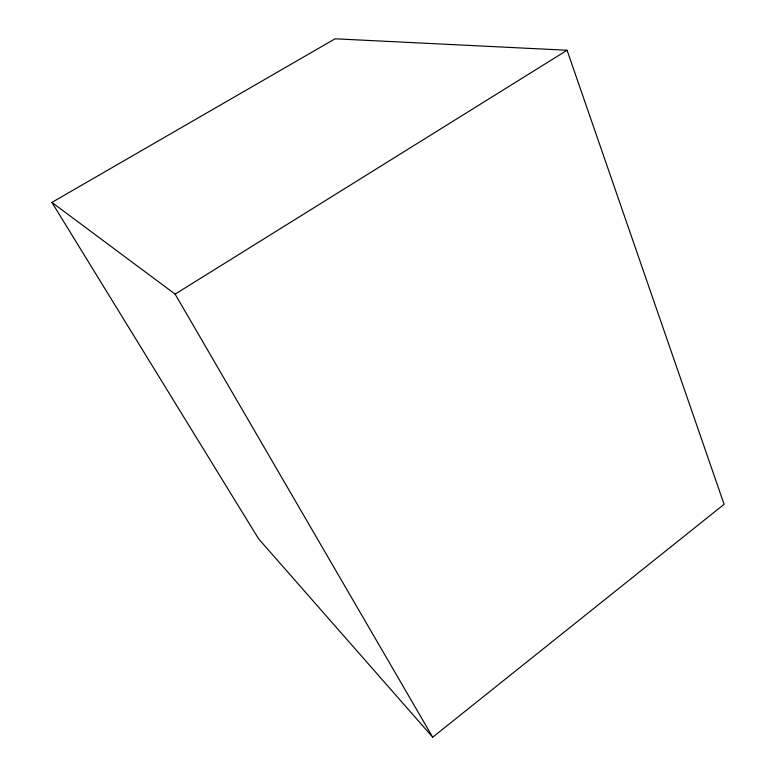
<?xml version="1.0" encoding="UTF-8"?>
<svg xmlns="http://www.w3.org/2000/svg" width="776" height="776" viewBox="0 0 776 776"><rect width="100%" height="100%" fill="white"/><g stroke="black" fill="none" stroke-linecap="round" stroke-linejoin="round"><path stroke-width="1.16" d="M432.698 737.2L724.095 504.313L567.072 50.256L335.096 38.8L51.905 202.41L258.641 538.893L432.698 737.2L175.114 294.133L51.905 202.41M175.114 294.133L567.072 50.256"/></g></svg>
